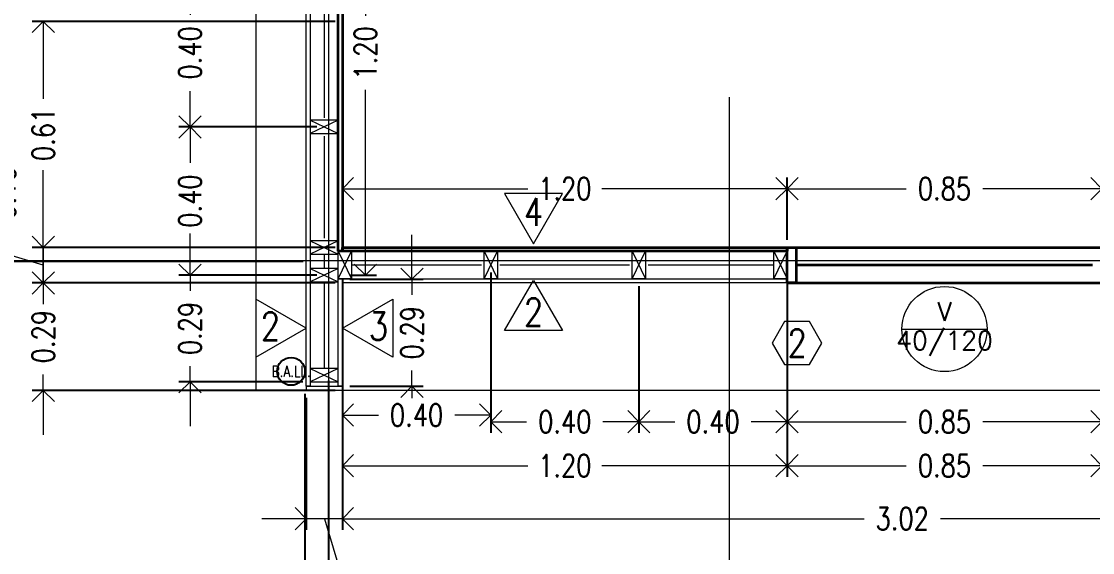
# Model space of a CAD drawing. Header units: inches. Extents: x 10.8 to 60.4, y 12.2 to 79.7.
# Drawn here: x 12.635 to 15.527, y 34.444 to 35.878 of the extents above; entities that cross this region are included whole.
import ezdxf
from ezdxf.enums import TextEntityAlignment as Align

# ---------------------------------------------------------------- set-up
doc = ezdxf.new("R2010")
doc.units = ezdxf.units.IN
doc.header["$MEASUREMENT"] = 0
doc.layers.get('DEFPOINTS').update_dxf_attribs({"color": 210})
for name, color, linetype, lineweight in [('A-ANNO-DIMS', 3, 'Continuous', 18), ('A-ANNO-SYMB', 3, 'Continuous', 18), ('A-ANNO-TEXT', 3, 'Continuous', 18), ('A-DETL-MBND', 3, 'Continuous', 18), ('A-DOOR-SYMB', 3, 'Continuous', 18), ('A-ELEV-IDEN', 3, 'Continuous', 18), ('A-ELEV-MBE1', 7, 'Continuous', 35), ('A-ELEV-MBE2', 4, 'Continuous', 25), ('A-SECT-MCUT', 7, 'Continuous', 35), ('A-WALL-PATT', 8, 'Continuous', 18), ('A-WALL-STUD', 3, 'Continuous', 18)]:
    doc.layers.add(name, color=color, linetype=linetype, lineweight=lineweight)
doc.styles.add('E-ROMANS', font='romans.shx', dxfattribs={"width": 0.8})
doc.dimstyles.new('E-0050_ARW_12', dxfattribs={"dimscale": 0.001, "dimtxt": 60, "dimasz": 60, "dimexe": 30, "dimexo": 20, "dimgap": 30, "dimtad": 0, "dimzin": 0, "dimdsep": 46, "dimtxsty": 'E-ROMANS', "dimblk": 'OPEN90', "dimcen": 30, "dimclrd": 256, "dimclre": 256, "dimclrt": 256, "dimadec": 0, "dimazin": 0, "dimtfac": 1, "dimtmove": 1, "dimatfit": 3, "dimldrblk": 'OPEN90', "dimfxl": 1, "dimtfill": 1, "dimtolj": 1, "dimtzin": 0, "dimlwd": -1, "dimarcsym": 0})

# ---------------------------------------------------------------- blocks, each defined once
blk = doc.blocks.new('_Open90')
at = {"color": 0, "linetype": 'ByBlock', "lineweight": -2}
for p, q in [((-0.5, 0.5), (0, 0)), ((0, 0), (-1, 0)), ((0, 0), (-0.5, -0.5))]:
    blk.add_line(p, q, dxfattribs=at)
blk = doc.blocks.new('*D698')
at = {"layer": 'A-ANNO-DIMS', "lineweight": -2, "transparency": 16777216}
for p, q in [((14.7019, 35.2009), (14.7019, 34.7677)), ((15.5519, 35.2109), (15.5519, 34.7677))]:
    blk.add_line(p, q, dxfattribs=at)
at = {"layer": 'A-ANNO-DIMS', "transparency": 16777216}
for p, q in [((14.7619, 34.7977), (15.0237, 34.7977)), ((15.4919, 34.7977), (15.23, 34.7977))]:
    blk.add_line(p, q, dxfattribs=at)
at = {"layer": 'DEFPOINTS', "color": 0, "transparency": 16777216}
for p in [(14.7019, 35.2209), (15.5519, 35.2309), (15.5519, 34.7977)]:
    blk.add_point(p, dxfattribs=at)
at = {"layer": 'A-ANNO-DIMS', "transparency": 16777216, "xscale": 0.06, "yscale": 0.06, "zscale": 0.06, "rotation": 180}
blk.add_blockref('_Open90', (14.7019, 34.7977), dxfattribs=at)
at = {"layer": 'A-ANNO-DIMS', "transparency": 16777216, "xscale": 0.06, "yscale": 0.06, "zscale": 0.06}
blk.add_blockref('_Open90', (15.5519, 34.7977), dxfattribs=at)
at = {"layer": 'A-ANNO-DIMS', "transparency": 16777216, "insert": (15.1269, 34.7977), "char_height": 0.06, "attachment_point": 5, "style": 'E-ROMANS', "bg_fill": 3, "box_fill_scale": 1.25, "bg_fill_color": 256, "bg_fill_true_color": 13158600, "bg_fill_transparency": 0}
blk.add_mtext('\\A1;0.85', dxfattribs=at)
blk = doc.blocks.new('*D702')
at = {"layer": 'A-ANNO-DIMS', "lineweight": -2, "transparency": 16777216}
for p, q in [((13.5019, 35.1624), (13.5019, 34.6491)), ((14.7019, 35.1624), (14.7019, 34.6491))]:
    blk.add_line(p, q, dxfattribs=at)
at = {"layer": 'A-ANNO-DIMS', "transparency": 16777216}
for p, q in [((13.5619, 34.6791), (14.0022, 34.6791)), ((14.6419, 34.6791), (14.2016, 34.6791))]:
    blk.add_line(p, q, dxfattribs=at)
at = {"layer": 'DEFPOINTS', "color": 0, "transparency": 16777216}
for p in [(13.5019, 35.1824), (14.7019, 35.1824), (14.7019, 34.6791)]:
    blk.add_point(p, dxfattribs=at)
at = {"layer": 'A-ANNO-DIMS', "transparency": 16777216, "xscale": 0.06, "yscale": 0.06, "zscale": 0.06, "rotation": 180}
blk.add_blockref('_Open90', (13.5019, 34.6791), dxfattribs=at)
at = {"layer": 'A-ANNO-DIMS', "transparency": 16777216, "xscale": 0.06, "yscale": 0.06, "zscale": 0.06}
blk.add_blockref('_Open90', (14.7019, 34.6791), dxfattribs=at)
at = {"layer": 'A-ANNO-DIMS', "transparency": 16777216, "insert": (14.1019, 34.6791), "char_height": 0.06, "attachment_point": 5, "style": 'E-ROMANS', "bg_fill": 3, "box_fill_scale": 1.25, "bg_fill_color": 256, "bg_fill_true_color": 13158600, "bg_fill_transparency": 0}
blk.add_mtext('\\A1;1.20', dxfattribs=at)
blk = doc.blocks.new('*D704')
at = {"layer": 'A-ANNO-DIMS', "lineweight": -2, "transparency": 16777216}
for p, q in [((14.7019, 35.1734), (14.7019, 34.6491)), ((15.5519, 35.1734), (15.5519, 34.6491))]:
    blk.add_line(p, q, dxfattribs=at)
at = {"layer": 'A-ANNO-DIMS', "transparency": 16777216}
for p, q in [((14.7619, 34.6791), (15.0237, 34.6791)), ((15.4919, 34.6791), (15.23, 34.6791))]:
    blk.add_line(p, q, dxfattribs=at)
at = {"layer": 'DEFPOINTS', "color": 0, "transparency": 16777216}
for p in [(14.7019, 35.1934), (15.5519, 35.1934), (15.5519, 34.6791)]:
    blk.add_point(p, dxfattribs=at)
at = {"layer": 'A-ANNO-DIMS', "transparency": 16777216, "xscale": 0.06, "yscale": 0.06, "zscale": 0.06, "rotation": 180}
blk.add_blockref('_Open90', (14.7019, 34.6791), dxfattribs=at)
at = {"layer": 'A-ANNO-DIMS', "transparency": 16777216, "xscale": 0.06, "yscale": 0.06, "zscale": 0.06}
blk.add_blockref('_Open90', (15.5519, 34.6791), dxfattribs=at)
at = {"layer": 'A-ANNO-DIMS', "transparency": 16777216, "insert": (15.1269, 34.6791), "char_height": 0.06, "attachment_point": 5, "style": 'E-ROMANS', "bg_fill": 3, "box_fill_scale": 1.25, "bg_fill_color": 256, "bg_fill_true_color": 13158600, "bg_fill_transparency": 0}
blk.add_mtext('\\A1;0.85', dxfattribs=at)
blk = doc.blocks.new('*D705')
at = {"layer": 'A-ANNO-DIMS', "lineweight": -2, "transparency": 16777216}
for p, q in [((16.5239, 35.2484), (16.5239, 34.506)), ((13.5019, 34.8734), (13.5019, 34.506))]:
    blk.add_line(p, q, dxfattribs=at)
at = {"layer": 'A-ANNO-DIMS', "transparency": 16777216}
for p, q in [((13.5619, 34.536), (14.9097, 34.536)), ((16.4639, 34.536), (15.116, 34.536))]:
    blk.add_line(p, q, dxfattribs=at)
at = {"layer": 'DEFPOINTS', "color": 0, "transparency": 16777216}
for p in [(16.5239, 35.2684), (13.5019, 34.8934), (16.5239, 34.536)]:
    blk.add_point(p, dxfattribs=at)
at = {"layer": 'A-ANNO-DIMS', "transparency": 16777216, "xscale": 0.06, "yscale": 0.06, "zscale": 0.06, "rotation": 180}
blk.add_blockref('_Open90', (13.5019, 34.536), dxfattribs=at)
at = {"layer": 'A-ANNO-DIMS', "transparency": 16777216, "xscale": 0.06, "yscale": 0.06, "zscale": 0.06}
blk.add_blockref('_Open90', (16.5239, 34.536), dxfattribs=at)
at = {"layer": 'A-ANNO-DIMS', "transparency": 16777216, "insert": (15.0129, 34.536), "char_height": 0.06, "attachment_point": 5, "style": 'E-ROMANS', "bg_fill": 3, "box_fill_scale": 1.25, "bg_fill_color": 256, "bg_fill_true_color": 13158600, "bg_fill_transparency": 0}
blk.add_mtext('\\A1;3.02', dxfattribs=at)
blk = doc.blocks.new('*D706')
at = {"layer": 'A-ANNO-DIMS', "lineweight": -2, "transparency": 16777216}
for p, q in [((13.3999, 34.8734), (13.3999, 34.0845)), ((19.7109, 34.1875), (19.7109, 34.0845))]:
    blk.add_line(p, q, dxfattribs=at)
at = {"layer": 'A-ANNO-DIMS', "transparency": 16777216}
for p, q in [((13.4599, 34.1145), (16.4602, 34.1145)), ((19.6509, 34.1145), (16.6505, 34.1145))]:
    blk.add_line(p, q, dxfattribs=at)
at = {"layer": 'DEFPOINTS', "color": 0, "transparency": 16777216}
for p in [(13.3999, 34.8934), (19.7109, 34.2075), (19.7109, 34.1145)]:
    blk.add_point(p, dxfattribs=at)
at = {"layer": 'A-ANNO-DIMS', "transparency": 16777216, "xscale": 0.06, "yscale": 0.06, "zscale": 0.06, "rotation": 180}
blk.add_blockref('_Open90', (13.3999, 34.1145), dxfattribs=at)
at = {"layer": 'A-ANNO-DIMS', "transparency": 16777216, "xscale": 0.06, "yscale": 0.06, "zscale": 0.06}
blk.add_blockref('_Open90', (19.7109, 34.1145), dxfattribs=at)
at = {"layer": 'A-ANNO-DIMS', "transparency": 16777216, "insert": (16.5554, 34.1145), "char_height": 0.06, "attachment_point": 5, "style": 'E-ROMANS', "bg_fill": 3, "box_fill_scale": 1.25, "bg_fill_color": 256, "bg_fill_true_color": 13158600, "bg_fill_transparency": 0}
blk.add_mtext('\\A1;6.31', dxfattribs=at)
blk = doc.blocks.new('*D732')
at = {"layer": 'A-ANNO-DIMS', "transparency": 16777216}
for p, q in [((13.6893, 35.2424), (13.6893, 35.3024)), ((13.6893, 35.1824), (13.6893, 35.1399)), ((13.6893, 34.8934), (13.6893, 34.9359)), ((13.6893, 34.8334), (13.6893, 34.7734))]:
    blk.add_line(p, q, dxfattribs=at)
at = {"layer": 'A-ANNO-DIMS', "lineweight": -2, "transparency": 16777216}
for p, q in [((13.5219, 35.1824), (13.7193, 35.1824)), ((13.5219, 34.8934), (13.7193, 34.8934))]:
    blk.add_line(p, q, dxfattribs=at)
at = {"layer": 'DEFPOINTS', "color": 0, "transparency": 16777216}
for p in [(13.5019, 35.1824), (13.6893, 35.1824), (13.5019, 34.8934)]:
    blk.add_point(p, dxfattribs=at)
at = {"layer": 'A-ANNO-DIMS', "transparency": 16777216, "xscale": 0.06, "yscale": 0.06, "zscale": 0.06}
for p, rotation in [((13.6893, 35.1824), 270), ((13.6893, 34.8934), 90)]:
    blk.add_blockref('_Open90', p, dxfattribs=dict(at, rotation=rotation))
at = {"layer": 'A-ANNO-DIMS', "transparency": 16777216, "insert": (13.6893, 35.0379), "char_height": 0.06, "attachment_point": 5, "rotation": 90, "style": 'E-ROMANS', "bg_fill": 3, "box_fill_scale": 1.25, "bg_fill_color": 256, "bg_fill_true_color": 13158600, "bg_fill_transparency": 0}
blk.add_mtext('\\A1;0.29', dxfattribs=at)
blk = doc.blocks.new('*D733')
at = {"layer": 'A-ANNO-DIMS', "lineweight": -2, "transparency": 16777216}
for p, q in [((13.5219, 36.3934), (13.5937, 36.3934)), ((13.5219, 35.1934), (13.5937, 35.1934))]:
    blk.add_line(p, q, dxfattribs=at)
at = {"layer": 'A-ANNO-DIMS', "transparency": 16777216}
for p, q in [((13.5637, 36.3334), (13.5637, 35.8931)), ((13.5637, 35.2534), (13.5637, 35.6937))]:
    blk.add_line(p, q, dxfattribs=at)
at = {"layer": 'DEFPOINTS', "color": 0, "transparency": 16777216}
for p in [(13.5019, 36.3934), (13.5637, 36.3934), (13.5019, 35.1934)]:
    blk.add_point(p, dxfattribs=at)
at = {"layer": 'A-ANNO-DIMS', "transparency": 16777216, "xscale": 0.06, "yscale": 0.06, "zscale": 0.06}
for p, rotation in [((13.5637, 36.3934), 90), ((13.5637, 35.1934), 270)]:
    blk.add_blockref('_Open90', p, dxfattribs=dict(at, rotation=rotation))
at = {"layer": 'A-ANNO-DIMS', "transparency": 16777216, "insert": (13.5637, 35.7934), "char_height": 0.06, "attachment_point": 5, "rotation": 90, "style": 'E-ROMANS', "bg_fill": 3, "box_fill_scale": 1.25, "bg_fill_color": 256, "bg_fill_true_color": 13158600, "bg_fill_transparency": 0}
blk.add_mtext('\\A1;1.20', dxfattribs=at)
blk = doc.blocks.new('*D739')
at = {"layer": 'A-ANNO-DIMS', "transparency": 16777216}
for p, q in [((13.0902, 35.2534), (13.0902, 35.3134)), ((13.0902, 35.1934), (13.0902, 35.1514)), ((13.0902, 34.9054), (13.0902, 34.9474)), ((13.0902, 34.8454), (13.0902, 34.7854))]:
    blk.add_line(p, q, dxfattribs=at)
at = {"layer": 'A-ANNO-DIMS', "lineweight": -2, "transparency": 16777216}
for p, q in [((13.4324, 35.1934), (13.0602, 35.1934)), ((13.3949, 34.9054), (13.0602, 34.9054))]:
    blk.add_line(p, q, dxfattribs=at)
at = {"layer": 'DEFPOINTS', "color": 0, "transparency": 16777216}
for p in [(13.0902, 35.1934), (13.4524, 35.1934), (13.4149, 34.9054)]:
    blk.add_point(p, dxfattribs=at)
at = {"layer": 'A-ANNO-DIMS', "transparency": 16777216, "xscale": 0.06, "yscale": 0.06, "zscale": 0.06}
for p, rotation in [((13.0902, 35.1934), 270), ((13.0902, 34.9054), 90)]:
    blk.add_blockref('_Open90', p, dxfattribs=dict(at, rotation=rotation))
at = {"layer": 'A-ANNO-DIMS', "transparency": 16777216, "insert": (13.0902, 35.0494), "char_height": 0.06, "attachment_point": 5, "rotation": 90, "style": 'E-ROMANS', "bg_fill": 3, "box_fill_scale": 1.25, "bg_fill_color": 256, "bg_fill_true_color": 13158600, "bg_fill_transparency": 0}
blk.add_mtext('\\A1;0.29', dxfattribs=at)
blk = doc.blocks.new('*D740')
at = {"layer": 'A-ANNO-DIMS', "lineweight": -2, "transparency": 16777216}
for p, q in [((13.4324, 35.5934), (13.0602, 35.5934)), ((13.4324, 35.1934), (13.0602, 35.1934))]:
    blk.add_line(p, q, dxfattribs=at)
at = {"layer": 'A-ANNO-DIMS', "transparency": 16777216}
for p, q in [((13.0902, 35.5334), (13.0902, 35.4965)), ((13.0902, 35.2534), (13.0902, 35.2903))]:
    blk.add_line(p, q, dxfattribs=at)
at = {"layer": 'DEFPOINTS', "color": 0, "transparency": 16777216}
for p in [(13.0902, 35.5934), (13.4524, 35.5934), (13.4524, 35.1934)]:
    blk.add_point(p, dxfattribs=at)
at = {"layer": 'A-ANNO-DIMS', "transparency": 16777216, "xscale": 0.06, "yscale": 0.06, "zscale": 0.06}
for p, rotation in [((13.0902, 35.5934), 90), ((13.0902, 35.1934), 270)]:
    blk.add_blockref('_Open90', p, dxfattribs=dict(at, rotation=rotation))
at = {"layer": 'A-ANNO-DIMS', "transparency": 16777216, "insert": (13.0902, 35.3934), "char_height": 0.06, "attachment_point": 5, "rotation": 90, "style": 'E-ROMANS', "bg_fill": 3, "box_fill_scale": 1.25, "bg_fill_color": 256, "bg_fill_true_color": 13158600, "bg_fill_transparency": 0}
blk.add_mtext('\\A1;0.40', dxfattribs=at)
blk = doc.blocks.new('*D741')
at = {"layer": 'A-ANNO-DIMS', "lineweight": -2, "transparency": 16777216}
for p, q in [((13.4324, 35.9934), (13.0602, 35.9934)), ((13.4324, 35.5934), (13.0602, 35.5934))]:
    blk.add_line(p, q, dxfattribs=at)
at = {"layer": 'A-ANNO-DIMS', "transparency": 16777216}
for p, q in [((13.0902, 35.9334), (13.0902, 35.8966)), ((13.0902, 35.6534), (13.0902, 35.6903))]:
    blk.add_line(p, q, dxfattribs=at)
at = {"layer": 'DEFPOINTS', "color": 0, "transparency": 16777216}
for p in [(13.0902, 35.9934), (13.4524, 35.9934), (13.4524, 35.5934)]:
    blk.add_point(p, dxfattribs=at)
at = {"layer": 'A-ANNO-DIMS', "transparency": 16777216, "xscale": 0.06, "yscale": 0.06, "zscale": 0.06}
for p, rotation in [((13.0902, 35.9934), 90), ((13.0902, 35.5934), 270)]:
    blk.add_blockref('_Open90', p, dxfattribs=dict(at, rotation=rotation))
at = {"layer": 'A-ANNO-DIMS', "transparency": 16777216, "insert": (13.0902, 35.7934), "char_height": 0.06, "attachment_point": 5, "rotation": 90, "style": 'E-ROMANS', "bg_fill": 3, "box_fill_scale": 1.25, "bg_fill_color": 256, "bg_fill_true_color": 13158600, "bg_fill_transparency": 0}
blk.add_mtext('\\A1;0.40', dxfattribs=at)
blk = doc.blocks.new('*D767')
at = {"layer": 'A-ANNO-DIMS', "lineweight": -2, "transparency": 16777216}
for p, q in [((13.5019, 35.2884), (13.5019, 35.4569)), ((14.7019, 35.2884), (14.7019, 35.4569))]:
    blk.add_line(p, q, dxfattribs=at)
at = {"layer": 'A-ANNO-DIMS', "transparency": 16777216}
for p, q in [((13.5619, 35.4269), (14.0021, 35.4269)), ((14.6419, 35.4269), (14.2016, 35.4269))]:
    blk.add_line(p, q, dxfattribs=at)
at = {"layer": 'DEFPOINTS', "color": 0, "transparency": 16777216}
for p in [(13.5019, 35.4269), (13.5019, 35.2684), (14.7019, 35.2684)]:
    blk.add_point(p, dxfattribs=at)
at = {"layer": 'A-ANNO-DIMS', "transparency": 16777216, "xscale": 0.06, "yscale": 0.06, "zscale": 0.06, "rotation": 180}
blk.add_blockref('_Open90', (13.5019, 35.4269), dxfattribs=at)
at = {"layer": 'A-ANNO-DIMS', "transparency": 16777216, "xscale": 0.06, "yscale": 0.06, "zscale": 0.06}
blk.add_blockref('_Open90', (14.7019, 35.4269), dxfattribs=at)
at = {"layer": 'A-ANNO-DIMS', "transparency": 16777216, "insert": (14.1019, 35.4269), "char_height": 0.06, "attachment_point": 5, "style": 'E-ROMANS', "bg_fill": 3, "box_fill_scale": 1.25, "bg_fill_color": 256, "bg_fill_true_color": 13158600, "bg_fill_transparency": 0}
blk.add_mtext('\\A1;1.20', dxfattribs=at)
blk = doc.blocks.new('*D781')
at = {"layer": 'A-ANNO-DIMS', "lineweight": -2, "transparency": 16777216}
for p, q in [((14.7019, 35.2884), (14.7019, 35.4569)), ((15.5519, 35.2884), (15.5519, 35.4569))]:
    blk.add_line(p, q, dxfattribs=at)
at = {"layer": 'A-ANNO-DIMS', "transparency": 16777216}
for p, q in [((14.7619, 35.4269), (15.0237, 35.4269)), ((15.4919, 35.4269), (15.23, 35.4269))]:
    blk.add_line(p, q, dxfattribs=at)
at = {"layer": 'DEFPOINTS', "color": 0, "transparency": 16777216}
for p in [(15.5519, 35.4269), (14.7019, 35.2684), (15.5519, 35.2684)]:
    blk.add_point(p, dxfattribs=at)
at = {"layer": 'A-ANNO-DIMS', "transparency": 16777216, "xscale": 0.06, "yscale": 0.06, "zscale": 0.06, "rotation": 180}
blk.add_blockref('_Open90', (14.7019, 35.4269), dxfattribs=at)
at = {"layer": 'A-ANNO-DIMS', "transparency": 16777216, "xscale": 0.06, "yscale": 0.06, "zscale": 0.06}
blk.add_blockref('_Open90', (15.5519, 35.4269), dxfattribs=at)
at = {"layer": 'A-ANNO-DIMS', "transparency": 16777216, "insert": (15.1269, 35.4269), "char_height": 0.06, "attachment_point": 5, "style": 'E-ROMANS', "bg_fill": 3, "box_fill_scale": 1.25, "bg_fill_color": 256, "bg_fill_true_color": 13158600, "bg_fill_transparency": 0}
blk.add_mtext('\\A1;0.85', dxfattribs=at)
blk = doc.blocks.new('*D782')
at = {"layer": 'A-ANNO-DIMS', "lineweight": -2, "transparency": 16777216}
for p, q in [((13.4819, 35.8784), (12.6641, 35.8784)), ((13.4819, 35.2684), (12.6641, 35.2684))]:
    blk.add_line(p, q, dxfattribs=at)
at = {"layer": 'A-ANNO-DIMS', "transparency": 16777216}
for p, q in [((12.6941, 35.8184), (12.6941, 35.6697)), ((12.6941, 35.3284), (12.6941, 35.4771))]:
    blk.add_line(p, q, dxfattribs=at)
at = {"layer": 'DEFPOINTS', "color": 0, "transparency": 16777216}
for p in [(12.6941, 35.8784), (13.5019, 35.8784), (13.5019, 35.2684)]:
    blk.add_point(p, dxfattribs=at)
at = {"layer": 'A-ANNO-DIMS', "transparency": 16777216, "xscale": 0.06, "yscale": 0.06, "zscale": 0.06}
for p, rotation in [((12.6941, 35.8784), 90), ((12.6941, 35.2684), 270)]:
    blk.add_blockref('_Open90', p, dxfattribs=dict(at, rotation=rotation))
at = {"layer": 'A-ANNO-DIMS', "transparency": 16777216, "insert": (12.6941, 35.5734), "char_height": 0.06, "attachment_point": 5, "rotation": 90, "style": 'E-ROMANS', "bg_fill": 3, "box_fill_scale": 1.25, "bg_fill_color": 256, "bg_fill_true_color": 13158600, "bg_fill_transparency": 0}
blk.add_mtext('\\A1;0.61', dxfattribs=at)
blk = doc.blocks.new('*D794')
at = {"layer": 'A-ANNO-DIMS', "transparency": 16777216}
for p, q in [((12.6941, 35.3284), (12.6941, 35.3884)), ((12.5891, 35.2519), (12.5891, 35.3119)), ((12.6941, 35.2204), (12.5891, 35.2519)), ((12.6941, 35.2684), (12.6941, 35.1724)), ((12.6941, 35.2684), (12.6941, 35.1724)), ((12.6941, 35.1124), (12.6941, 35.0524))]:
    blk.add_line(p, q, dxfattribs=at)
at = {"layer": 'A-ANNO-DIMS', "lineweight": -2, "transparency": 16777216}
for p, q in [((13.4819, 35.2684), (12.6641, 35.2684)), ((13.4819, 35.1724), (12.6641, 35.1724))]:
    blk.add_line(p, q, dxfattribs=at)
at = {"layer": 'DEFPOINTS', "color": 0, "transparency": 16777216}
for p in [(13.5019, 35.2684), (12.6941, 35.1724), (13.5019, 35.1724)]:
    blk.add_point(p, dxfattribs=at)
at = {"layer": 'A-ANNO-DIMS', "transparency": 16777216, "xscale": 0.06, "yscale": 0.06, "zscale": 0.06}
for p, rotation in [((12.6941, 35.2684), 270), ((12.6941, 35.1724), 90)]:
    blk.add_blockref('_Open90', p, dxfattribs=dict(at, rotation=rotation))
at = {"layer": 'A-ANNO-DIMS', "transparency": 16777216, "insert": (12.5891, 35.4151), "char_height": 0.06, "attachment_point": 5, "rotation": 90, "style": 'E-ROMANS', "bg_fill": 3, "box_fill_scale": 1.25, "bg_fill_color": 256, "bg_fill_true_color": 13158600, "bg_fill_transparency": 0}
blk.add_mtext('\\A1;0.10', dxfattribs=at)
blk = doc.blocks.new('*D795')
at = {"layer": 'A-ANNO-DIMS', "transparency": 16777216}
for p, q in [((12.6941, 35.2324), (12.6941, 35.2924)), ((12.6941, 35.1724), (12.6941, 35.1294)), ((12.6941, 34.8824), (12.6941, 34.9254)), ((12.6941, 34.8224), (12.6941, 34.7624))]:
    blk.add_line(p, q, dxfattribs=at)
at = {"layer": 'A-ANNO-DIMS', "lineweight": -2, "transparency": 16777216}
for p, q in [((13.4819, 35.1724), (12.6641, 35.1724)), ((13.4819, 34.8824), (12.6641, 34.8824))]:
    blk.add_line(p, q, dxfattribs=at)
at = {"layer": 'DEFPOINTS', "color": 0, "transparency": 16777216}
for p in [(13.5019, 35.1724), (12.6941, 34.8824), (13.5019, 34.8824)]:
    blk.add_point(p, dxfattribs=at)
at = {"layer": 'A-ANNO-DIMS', "transparency": 16777216, "xscale": 0.06, "yscale": 0.06, "zscale": 0.06}
for p, rotation in [((12.6941, 35.1724), 270), ((12.6941, 34.8824), 90)]:
    blk.add_blockref('_Open90', p, dxfattribs=dict(at, rotation=rotation))
at = {"layer": 'A-ANNO-DIMS', "transparency": 16777216, "insert": (12.6941, 35.0274), "char_height": 0.06, "attachment_point": 5, "rotation": 90, "style": 'E-ROMANS', "bg_fill": 3, "box_fill_scale": 1.25, "bg_fill_color": 256, "bg_fill_true_color": 13158600, "bg_fill_transparency": 0}
blk.add_mtext('\\A1;0.29', dxfattribs=at)
blk = doc.blocks.new('*D796')
at = {"layer": 'A-ANNO-DIMS', "lineweight": -2, "transparency": 16777216}
for p, q in [((14.3019, 35.1634), (14.3019, 34.7677)), ((14.7019, 35.1634), (14.7019, 34.7677))]:
    blk.add_line(p, q, dxfattribs=at)
at = {"layer": 'A-ANNO-DIMS', "transparency": 16777216}
for p, q in [((14.3619, 34.7977), (14.3987, 34.7977)), ((14.6419, 34.7977), (14.605, 34.7977))]:
    blk.add_line(p, q, dxfattribs=at)
at = {"layer": 'DEFPOINTS', "color": 0, "transparency": 16777216}
for p in [(14.3019, 35.1834), (14.7019, 35.1834), (14.3019, 34.7977)]:
    blk.add_point(p, dxfattribs=at)
at = {"layer": 'A-ANNO-DIMS', "transparency": 16777216, "xscale": 0.06, "yscale": 0.06, "zscale": 0.06, "rotation": 180}
blk.add_blockref('_Open90', (14.3019, 34.7977), dxfattribs=at)
at = {"layer": 'A-ANNO-DIMS', "transparency": 16777216, "xscale": 0.06, "yscale": 0.06, "zscale": 0.06}
blk.add_blockref('_Open90', (14.7019, 34.7977), dxfattribs=at)
at = {"layer": 'A-ANNO-DIMS', "transparency": 16777216, "insert": (14.5019, 34.7977), "char_height": 0.06, "attachment_point": 5, "style": 'E-ROMANS', "bg_fill": 3, "box_fill_scale": 1.25, "bg_fill_color": 256, "bg_fill_true_color": 13158600, "bg_fill_transparency": 0}
blk.add_mtext('\\A1;0.40', dxfattribs=at)
blk = doc.blocks.new('*D797')
at = {"layer": 'A-ANNO-DIMS', "lineweight": -2, "transparency": 16777216}
for p, q in [((13.9019, 35.2009), (13.9019, 34.7677)), ((14.3019, 35.1634), (14.3019, 34.7677))]:
    blk.add_line(p, q, dxfattribs=at)
at = {"layer": 'A-ANNO-DIMS', "transparency": 16777216}
for p, q in [((13.9619, 34.7977), (13.9987, 34.7977)), ((14.2419, 34.7977), (14.205, 34.7977))]:
    blk.add_line(p, q, dxfattribs=at)
at = {"layer": 'DEFPOINTS', "color": 0, "transparency": 16777216}
for p in [(13.9019, 35.2209), (14.3019, 35.1834), (13.9019, 34.7977)]:
    blk.add_point(p, dxfattribs=at)
at = {"layer": 'A-ANNO-DIMS', "transparency": 16777216, "xscale": 0.06, "yscale": 0.06, "zscale": 0.06, "rotation": 180}
blk.add_blockref('_Open90', (13.9019, 34.7977), dxfattribs=at)
at = {"layer": 'A-ANNO-DIMS', "transparency": 16777216, "xscale": 0.06, "yscale": 0.06, "zscale": 0.06}
blk.add_blockref('_Open90', (14.3019, 34.7977), dxfattribs=at)
at = {"layer": 'A-ANNO-DIMS', "transparency": 16777216, "insert": (14.1019, 34.7977), "char_height": 0.06, "attachment_point": 5, "style": 'E-ROMANS', "bg_fill": 3, "box_fill_scale": 1.25, "bg_fill_color": 256, "bg_fill_true_color": 13158600, "bg_fill_transparency": 0}
blk.add_mtext('\\A1;0.40', dxfattribs=at)
blk = doc.blocks.new('*D798')
at = {"layer": 'A-ANNO-DIMS', "lineweight": -2, "transparency": 16777216}
for p, q in [((13.9019, 35.2009), (13.9019, 34.7857)), ((13.5019, 35.1814), (13.5019, 34.7857))]:
    blk.add_line(p, q, dxfattribs=at)
at = {"layer": 'A-ANNO-DIMS', "transparency": 16777216}
for p, q in [((13.5619, 34.8157), (13.5987, 34.8157)), ((13.8419, 34.8157), (13.805, 34.8157))]:
    blk.add_line(p, q, dxfattribs=at)
at = {"layer": 'DEFPOINTS', "color": 0, "transparency": 16777216}
for p in [(13.9019, 35.2209), (13.5019, 35.2014), (13.5019, 34.8157)]:
    blk.add_point(p, dxfattribs=at)
at = {"layer": 'A-ANNO-DIMS', "transparency": 16777216, "xscale": 0.06, "yscale": 0.06, "zscale": 0.06, "rotation": 180}
blk.add_blockref('_Open90', (13.5019, 34.8157), dxfattribs=at)
at = {"layer": 'A-ANNO-DIMS', "transparency": 16777216, "xscale": 0.06, "yscale": 0.06, "zscale": 0.06}
blk.add_blockref('_Open90', (13.9019, 34.8157), dxfattribs=at)
at = {"layer": 'A-ANNO-DIMS', "transparency": 16777216, "insert": (13.7019, 34.8157), "char_height": 0.06, "attachment_point": 5, "style": 'E-ROMANS', "bg_fill": 3, "box_fill_scale": 1.25, "bg_fill_color": 256, "bg_fill_true_color": 13158600, "bg_fill_transparency": 0}
blk.add_mtext('\\A1;0.40', dxfattribs=at)
blk = doc.blocks.new('*D875')
at = {"layer": 'A-ANNO-DIMS', "lineweight": -2, "transparency": 16777216}
for p, q in [((16.5614, 35.1974), (16.5614, 34.2946)), ((13.4644, 34.9094), (13.4644, 34.2946))]:
    blk.add_line(p, q, dxfattribs=at)
at = {"layer": 'A-ANNO-DIMS', "transparency": 16777216}
for p, q in [((13.5244, 34.3246), (14.9097, 34.3246)), ((16.5014, 34.3246), (15.116, 34.3246))]:
    blk.add_line(p, q, dxfattribs=at)
at = {"layer": 'DEFPOINTS', "color": 0, "transparency": 16777216}
for p in [(16.5614, 35.2174), (13.4644, 34.9294), (16.5614, 34.3246)]:
    blk.add_point(p, dxfattribs=at)
at = {"layer": 'A-ANNO-DIMS', "transparency": 16777216, "xscale": 0.06, "yscale": 0.06, "zscale": 0.06, "rotation": 180}
blk.add_blockref('_Open90', (13.4644, 34.3246), dxfattribs=at)
at = {"layer": 'A-ANNO-DIMS', "transparency": 16777216, "xscale": 0.06, "yscale": 0.06, "zscale": 0.06}
blk.add_blockref('_Open90', (16.5614, 34.3246), dxfattribs=at)
at = {"layer": 'A-ANNO-DIMS', "transparency": 16777216, "insert": (15.0129, 34.3246), "char_height": 0.06, "attachment_point": 5, "style": 'E-ROMANS', "bg_fill": 3, "box_fill_scale": 1.25, "bg_fill_color": 256, "bg_fill_true_color": 13158600, "bg_fill_transparency": 0}
blk.add_mtext('\\A1;3.10', dxfattribs=at)
blk = doc.blocks.new('*D1049')
at = {"layer": 'A-ANNO-DIMS', "lineweight": -2, "transparency": 16777216}
for p, q in [((13.404, 34.8624), (13.404, 34.506)), ((13.5019, 34.8624), (13.5019, 34.506))]:
    blk.add_line(p, q, dxfattribs=at)
at = {"layer": 'A-ANNO-DIMS', "transparency": 16777216}
for p, q in [((13.344, 34.536), (13.284, 34.536)), ((13.5019, 34.536), (13.404, 34.536)), ((13.5019, 34.536), (13.404, 34.536)), ((13.4529, 34.536), (13.5024, 34.371)), ((13.5619, 34.536), (13.6219, 34.536)), ((13.5024, 34.371), (13.5624, 34.371))]:
    blk.add_line(p, q, dxfattribs=at)
at = {"layer": 'DEFPOINTS', "color": 0, "transparency": 16777216}
for p in [(13.404, 34.8824), (13.5019, 34.8824), (13.404, 34.536)]:
    blk.add_point(p, dxfattribs=at)
at = {"layer": 'A-ANNO-DIMS', "transparency": 16777216, "xscale": 0.06, "yscale": 0.06, "zscale": 0.06}
blk.add_blockref('_Open90', (13.404, 34.536), dxfattribs=at)
at = {"layer": 'A-ANNO-DIMS', "transparency": 16777216, "xscale": 0.06, "yscale": 0.06, "zscale": 0.06, "rotation": 180}
blk.add_blockref('_Open90', (13.5019, 34.536), dxfattribs=at)
at = {"layer": 'A-ANNO-DIMS', "transparency": 16777216, "insert": (13.6656, 34.371), "char_height": 0.06, "attachment_point": 5, "style": 'E-ROMANS', "bg_fill": 3, "box_fill_scale": 1.25, "bg_fill_color": 256, "bg_fill_true_color": 13158600, "bg_fill_transparency": 0}
blk.add_mtext('\\A1;0.10', dxfattribs=at)
blk = doc.blocks.new('*D1063')
at = {"layer": 'A-ANNO-DIMS', "lineweight": -2, "transparency": 16777216}
for p, q in [((13.4069, 39.1329), (11.783, 39.1329)), ((13.3959, 35.2299), (11.783, 35.2299))]:
    blk.add_line(p, q, dxfattribs=at)
at = {"layer": 'A-ANNO-DIMS', "transparency": 16777216}
for p, q in [((11.813, 39.0729), (11.813, 37.2846)), ((11.813, 35.2899), (11.813, 37.0783))]:
    blk.add_line(p, q, dxfattribs=at)
at = {"layer": 'DEFPOINTS', "color": 0, "transparency": 16777216}
for p in [(11.813, 39.1329), (13.4269, 39.1329), (13.4159, 35.2299)]:
    blk.add_point(p, dxfattribs=at)
at = {"layer": 'A-ANNO-DIMS', "transparency": 16777216, "xscale": 0.06, "yscale": 0.06, "zscale": 0.06}
for p, rotation in [((11.813, 39.1329), 90), ((11.813, 35.2299), 270)]:
    blk.add_blockref('_Open90', p, dxfattribs=dict(at, rotation=rotation))
at = {"layer": 'A-ANNO-DIMS', "transparency": 16777216, "insert": (11.813, 37.1814), "char_height": 0.06, "attachment_point": 5, "rotation": 90, "style": 'E-ROMANS', "bg_fill": 3, "box_fill_scale": 1.25, "bg_fill_color": 256, "bg_fill_true_color": 13158600, "bg_fill_transparency": 0}
blk.add_mtext('\\A1;3.90', dxfattribs=at)
blk = doc.blocks.new('*D884')
at = {"layer": 'A-ANNO-DIMS', "lineweight": -2, "transparency": 16777216}
for p, q in [((13.3959, 42.1319), (11.6296, 42.1319)), ((13.3959, 35.2299), (11.6296, 35.2299))]:
    blk.add_line(p, q, dxfattribs=at)
at = {"layer": 'A-ANNO-DIMS', "transparency": 16777216}
for p, q in [((11.6596, 42.0719), (11.6596, 38.7829)), ((11.6596, 35.2899), (11.6596, 38.5789))]:
    blk.add_line(p, q, dxfattribs=at)
at = {"layer": 'DEFPOINTS', "color": 0, "transparency": 16777216}
for p in [(13.4159, 42.1319), (11.6596, 35.2299), (13.4159, 35.2299)]:
    blk.add_point(p, dxfattribs=at)
at = {"layer": 'A-ANNO-DIMS', "transparency": 16777216, "xscale": 0.06, "yscale": 0.06, "zscale": 0.06}
for p, rotation in [((11.6596, 42.1319), 90), ((11.6596, 35.2299), 270)]:
    blk.add_blockref('_Open90', p, dxfattribs=dict(at, rotation=rotation))
at = {"layer": 'A-ANNO-DIMS', "transparency": 16777216, "insert": (11.6596, 38.6809), "char_height": 0.06, "attachment_point": 5, "rotation": 90, "style": 'E-ROMANS', "bg_fill": 3, "box_fill_scale": 1.25, "bg_fill_color": 256, "bg_fill_true_color": 13158600, "bg_fill_transparency": 0}
blk.add_mtext('\\A1;6.90', dxfattribs=at)

msp = doc.modelspace()

# ---------------------------------------------------------------- linework, layer by layer
at = {"layer": 'A-ANNO-SYMB'}
msp.add_line((34.2889, 35.2319), (11.4546, 35.2319), dxfattribs=at)
at = {"layer": 'A-DETL-MBND'}
msp.add_line((13.404, 34.8934), (13.404, 34.8824), dxfattribs=at)
for points in [[(13.4149, 42.3934), (13.415, 34.8934), (13.404, 34.8934), (13.404, 42.3934)], [(13.4899, 34.8934), (13.4899, 35.1834), (13.5019, 35.1834), (13.5019, 34.8934)], [(14.7019, 35.1834), (14.7019, 35.1724), (13.5019, 35.1724), (13.5019, 35.1834)]]:
    msp.add_lwpolyline(points, close=True, dxfattribs=at)
msp.add_lwpolyline([(13.404, 34.8934), (13.5019, 34.8934), (13.5019, 34.8824), (13.404, 34.8824)], dxfattribs=at)
at = {"layer": 'A-ELEV-IDEN'}
msp.add_line((19.5969, 34.8824), (13.5019, 34.8824), dxfattribs=at)
at = {"layer": 'A-ELEV-MBE1'}
for p, q in [((14.7019, 35.2684), (15.5519, 35.2684)), ((14.7019, 35.1724), (15.5519, 35.1724))]:
    msp.add_line(p, q, dxfattribs=at)
at = {"layer": 'A-ELEV-MBE1', "linetype": 'Continuous'}
msp.add_line((14.7269, 35.2209), (15.5264, 35.2209), dxfattribs=at)
at = {"layer": 'A-ELEV-MBE1'}
msp.add_lwpolyline([(14.7019, 35.2684), (14.7269, 35.2684), (14.7269, 35.1724), (14.7019, 35.1724)], close=True, dxfattribs=at)
at = {"layer": 'A-SECT-MCUT'}
for points in [[(13.4899, 35.2584), (13.4899, 36.3934), (13.5019, 36.3934), (13.5019, 35.2584)], [(13.5019, 35.2684), (14.7019, 35.2684), (14.7019, 35.2584), (13.5019, 35.2584)]]:
    msp.add_lwpolyline(points, close=True, dxfattribs=at)

# ---------------------------------------------------------------- next in the draw order: dimensions: what is measured, and where the dimension line sits
at = {"layer": 'A-ANNO-DIMS'}
dim = msp.add_linear_dim(base=(15.5519, 34.7977), p1=(14.7019, 35.2209), p2=(15.5519, 35.2309), dimstyle='E-0050_ARW_12', dxfattribs=at)
dim.commit()
dim.dimension.update_dxf_attribs({"geometry": '*D698', "text_midpoint": (15.1269, 34.7977)})

# ---------------------------------------------------------------- next in the draw order: dimensions: what is measured, and where the dimension line sits
dim = msp.add_linear_dim(base=(14.7019, 34.6791), p1=(13.5019, 35.1824), p2=(14.7019, 35.1824), dimstyle='E-0050_ARW_12', dxfattribs=at)
dim.commit()
dim.dimension.update_dxf_attribs({"geometry": '*D702', "text_midpoint": (14.1019, 34.6791)})

# ---------------------------------------------------------------- next in the draw order: dimensions: what is measured, and where the dimension line sits
dim = msp.add_linear_dim(base=(15.5519, 34.6791), p1=(14.7019, 35.1934), p2=(15.5519, 35.1934), dimstyle='E-0050_ARW_12', dxfattribs=at)
dim.commit()
dim.dimension.update_dxf_attribs({"geometry": '*D704', "text_midpoint": (15.1269, 34.6791)})

# ---------------------------------------------------------------- next in the draw order: dimensions: what is measured, and where the dimension line sits
dim = msp.add_linear_dim(base=(16.5239, 34.536), p1=(13.5019, 34.8934), p2=(16.5239, 35.2684), dimstyle='E-0050_ARW_12', dxfattribs=at)
dim.commit()
dim.dimension.update_dxf_attribs({"geometry": '*D705', "text_midpoint": (15.0129, 34.536)})

# ---------------------------------------------------------------- next in the draw order: dimensions: what is measured, and where the dimension line sits
dim = msp.add_linear_dim(base=(19.7109, 34.1145), p1=(13.3999, 34.8934), p2=(19.7109, 34.2075), dimstyle='E-0050_ARW_12', dxfattribs=at)
dim.commit()
dim.dimension.update_dxf_attribs({"geometry": '*D706', "text_midpoint": (16.5554, 34.1145)})

# ---------------------------------------------------------------- next in the draw order: dimensions: what is measured, and where the dimension line sits
for base, p1, p2, picture, middle in [((13.0902, 35.1934), (13.4149, 34.9054), (13.4524, 35.1934), '*D739', (13.0902, 35.0494)), ((13.6893, 35.1824), (13.5019, 34.8934), (13.5019, 35.1824), '*D732', (13.6893, 35.0379))]:
    dim = msp.add_linear_dim(base=base, p1=p1, p2=p2, angle=90, dimstyle='E-0050_ARW_12', dxfattribs=at)
    dim.commit()
    dim.dimension.update_dxf_attribs({"geometry": picture, "text_midpoint": middle})
dim = msp.add_linear_dim(base=(14.3019, 34.7977), p1=(14.7019, 35.1834), p2=(14.3019, 35.1834), dimstyle='E-0050_ARW_12', dxfattribs=at)
dim.commit()
dim.dimension.update_dxf_attribs({"geometry": '*D796', "text_midpoint": (14.5019, 34.7977)})

# ---------------------------------------------------------------- next in the draw order: dimensions: what is measured, and where the dimension line sits
for base, p1, p2, picture, middle in [((13.5637, 36.3934), (13.5019, 35.1934), (13.5019, 36.3934), '*D733', (13.5637, 35.7934)), ((13.0902, 35.5934), (13.4524, 35.1934), (13.4524, 35.5934), '*D740', (13.0902, 35.3934))]:
    dim = msp.add_linear_dim(base=base, p1=p1, p2=p2, angle=90, dimstyle='E-0050_ARW_12', dxfattribs=at)
    dim.commit()
    dim.dimension.update_dxf_attribs({"geometry": picture, "text_midpoint": middle})
dim = msp.add_linear_dim(base=(13.9019, 34.7977), p1=(14.3019, 35.1834), p2=(13.9019, 35.2209), dimstyle='E-0050_ARW_12', dxfattribs=at)
dim.commit()
dim.dimension.update_dxf_attribs({"geometry": '*D797', "text_midpoint": (14.1019, 34.7977)})

# ---------------------------------------------------------------- next in the draw order: dimensions: what is measured, and where the dimension line sits
dim = msp.add_linear_dim(base=(13.0902, 35.9934), p1=(13.4524, 35.5934), p2=(13.4524, 35.9934), angle=90, dimstyle='E-0050_ARW_12', dxfattribs=at)
dim.commit()
dim.dimension.update_dxf_attribs({"geometry": '*D741', "text_midpoint": (13.0902, 35.7934)})
dim = msp.add_linear_dim(base=(13.5019, 35.4269), p1=(14.7019, 35.2684), p2=(13.5019, 35.2684), dimstyle='E-0050_ARW_12', dxfattribs=at)
dim.commit()
dim.dimension.update_dxf_attribs({"geometry": '*D767', "text_midpoint": (14.1019, 35.4269)})

# ---------------------------------------------------------------- next in the draw order: linework, layer by layer
at = {"layer": 'A-ANNO-TEXT'}
msp.add_lwpolyline([(14.0173, 35.2784), (14.0957, 35.4143), (13.9388, 35.4143)], close=True, dxfattribs=at)

# ---------------------------------------------------------------- next in the draw order: texts
at = {"layer": 'A-ANNO-TEXT', "insert": (14.0173, 35.3642), "char_height": 0.075, "attachment_point": 5, "rotation": 0.0005, "style": 'E-ROMANS'}
msp.add_mtext('\\pi-0.45,l0.45,t0.45;4', dxfattribs=at)

# ---------------------------------------------------------------- next in the draw order: dimensions: what is measured, and where the dimension line sits
at = {"layer": 'A-ANNO-DIMS'}
dim = msp.add_linear_dim(base=(12.6941, 35.8784), p1=(13.5019, 35.2684), p2=(13.5019, 35.8784), angle=90, dimstyle='E-0050_ARW_12', dxfattribs=at)
dim.commit()
dim.dimension.update_dxf_attribs({"geometry": '*D782', "text_midpoint": (12.6941, 35.5734)})
dim = msp.add_linear_dim(base=(15.5519, 35.4269), p1=(14.7019, 35.2684), p2=(15.5519, 35.2684), dimstyle='E-0050_ARW_12', dxfattribs=at)
dim.commit()
dim.dimension.update_dxf_attribs({"geometry": '*D781', "text_midpoint": (15.1269, 35.4269)})

# ---------------------------------------------------------------- next in the draw order: linework, layer by layer
at = {"layer": 'A-WALL-PATT', "ltscale": 0.1}
msp.add_line((13.4524, 35.9684), (13.4524, 35.6184), dxfattribs=at)

# ---------------------------------------------------------------- next in the draw order: dimensions: what is measured, and where the dimension line sits
at = {"layer": 'A-ANNO-DIMS'}
dim = msp.add_linear_dim(base=(12.6941, 35.1724), p1=(13.5019, 35.2684), p2=(13.5019, 35.1724), angle=90, dimstyle='E-0050_ARW_12', dxfattribs=at)
dim.commit()
dim.dimension.update_dxf_attribs({"geometry": '*D794', "text_midpoint": (12.5891, 35.3419)})

# ---------------------------------------------------------------- next in the draw order: dimensions: what is measured, and where the dimension line sits
dim = msp.add_linear_dim(base=(12.6941, 34.8824), p1=(13.5019, 35.1724), p2=(13.5019, 34.8824), angle=90, dimstyle='E-0050_ARW_12', dxfattribs=at)
dim.commit()
dim.dimension.update_dxf_attribs({"geometry": '*D795', "text_midpoint": (12.6941, 35.0274)})

# ---------------------------------------------------------------- next in the draw order: linework, layer by layer
at = {"layer": 'A-ANNO-SYMB'}
msp.add_line((13.4644, 44.6809), (13.4644, 33.5262), dxfattribs=at)
at = {"layer": 'A-ANNO-TEXT'}
msp.add_lwpolyline([(13.404, 35.0501), (13.2681, 35.1285), (13.2681, 34.9716)], close=True, dxfattribs=at)
at = {"layer": 'A-ELEV-IDEN'}
msp.add_lwpolyline([(13.404, 42.4044), (13.2679, 42.4044), (13.2679, 34.8824), (13.404, 34.8824)], dxfattribs=at)
at = {"layer": 'A-ELEV-MBE2', "ltscale": 0.05}
msp.add_circle((13.3631, 34.9336), 0.0375, dxfattribs=at)
at = {"layer": 'A-WALL-PATT', "ltscale": 0.1}
msp.add_line((13.4524, 35.5684), (13.4524, 35.2934), dxfattribs=at)

# ---------------------------------------------------------------- next in the draw order: texts
at = {"layer": 'A-ANNO-TEXT', "insert": (13.3071, 35.0557), "char_height": 0.075, "attachment_point": 5, "rotation": 0.0005, "style": 'E-ROMANS'}
msp.add_mtext('\\pi-0.45,l0.45,t0.45;2', dxfattribs=at)
at = {"layer": 'A-ANNO-TEXT', "insert": (13.3631, 34.9336), "char_height": 0.03, "attachment_point": 5, "style": 'E-ROMANS'}
msp.add_mtext('\\pi-0.09,l0.09,t0.09;B.A.LL.', dxfattribs=at)

# ---------------------------------------------------------------- next in the draw order: dimensions: what is measured, and where the dimension line sits
at = {"layer": 'A-ANNO-DIMS'}
dim = msp.add_linear_dim(base=(13.5019, 34.8157), p1=(13.9019, 35.2209), p2=(13.5019, 35.2014), dimstyle='E-0050_ARW_12', dxfattribs=at)
dim.commit()
dim.dimension.update_dxf_attribs({"geometry": '*D798', "text_midpoint": (13.7019, 34.8157)})

# ---------------------------------------------------------------- next in the draw order: dimensions: what is measured, and where the dimension line sits
dim = msp.add_linear_dim(base=(11.813, 39.1329), p1=(13.4159, 35.2299), p2=(13.4269, 39.1329), angle=90, dimstyle='E-0050_ARW_12', dxfattribs=at)
dim.commit()
dim.dimension.update_dxf_attribs({"geometry": '*D1063', "text_midpoint": (11.813, 37.1814)})
dim = msp.add_linear_dim(base=(16.5614, 34.3246), p1=(13.4644, 34.9294), p2=(16.5614, 35.2174), dimstyle='E-0050_ARW_12', dxfattribs=at)
dim.commit()
dim.dimension.update_dxf_attribs({"geometry": '*D875', "text_midpoint": (15.0129, 34.3246)})

# ---------------------------------------------------------------- next in the draw order: linework, layer by layer
at = {"layer": 'A-ANNO-SYMB'}
msp.add_line((14.5453, 35.6738), (14.5453, 33.9855), dxfattribs=at)
at = {"layer": 'A-ANNO-TEXT'}
for points in [[(14.0173, 35.1794), (14.0957, 35.0436), (13.9388, 35.0436)], [(13.5019, 35.0501), (13.6377, 35.1285), (13.6377, 34.9716)], [(14.7626, 34.9519), (14.7962, 35.0102), (14.7626, 35.0686), (14.6952, 35.0686), (14.6616, 35.0102), (14.6952, 34.9519)]]:
    msp.add_lwpolyline(points, close=True, dxfattribs=at)
at = {"layer": 'A-DOOR-SYMB'}
msp.add_lwpolyline([(15.0119, 35.0479), (15.2419, 35.0479)], dxfattribs=at)
msp.add_circle((15.1269, 35.0479), 0.115, dxfattribs=at)
at = {"layer": 'A-WALL-PATT', "ltscale": 0.1}
for p, q in [((13.4524, 35.2504), (13.4524, 35.2114)), ((13.5259, 35.2209), (13.8769, 35.2209)), ((13.9269, 35.2209), (14.2769, 35.2209)), ((14.3269, 35.2209), (14.6659, 35.2209)), ((13.4524, 35.1754), (13.4524, 34.9414))]:
    msp.add_line(p, q, dxfattribs=at)
at = {"layer": 'A-WALL-STUD'}
for p, q in [((13.4899, 35.1834), (13.5259, 35.2584)), ((13.4899, 35.2584), (13.5259, 35.1834)), ((13.8839, 35.1834), (13.9199, 35.2584)), ((13.8839, 35.2584), (13.9199, 35.1834)), ((14.2839, 35.1834), (14.3199, 35.2584)), ((14.2839, 35.2584), (14.3199, 35.1834)), ((14.6659, 35.1834), (14.7019, 35.2584)), ((14.6659, 35.2584), (14.7019, 35.1834)), ((13.4899, 35.2114), (13.4149, 35.1754)), ((13.4149, 35.2114), (13.4899, 35.1754)), ((13.4899, 34.9414), (13.4149, 34.9054)), ((13.4149, 34.9414), (13.4899, 34.9054))]:
    msp.add_line(p, q, dxfattribs=at)
for points in [[(13.4899, 35.1834), (13.4899, 35.2584), (13.5259, 35.2584), (13.5259, 35.1834)], [(13.8839, 35.1834), (13.8839, 35.2584), (13.9199, 35.2584), (13.9199, 35.1834)], [(14.2839, 35.1834), (14.2839, 35.2584), (14.3199, 35.2584), (14.3199, 35.1834)], [(14.6659, 35.1834), (14.6659, 35.2584), (14.7019, 35.2584), (14.7019, 35.1834)], [(13.4899, 35.2114), (13.4149, 35.2114), (13.4149, 35.1754), (13.4899, 35.1754)], [(13.4899, 34.9414), (13.4149, 34.9414), (13.4149, 34.9054), (13.4899, 34.9054)]]:
    msp.add_lwpolyline(points, close=True, dxfattribs=at)

# ---------------------------------------------------------------- next in the draw order: texts
at = {"layer": 'A-ANNO-TEXT', "char_height": 0.075, "attachment_point": 5, "style": 'E-ROMANS'}
for s, insert, rotation in [('\\pi-0.45,l0.45,t0.45;2', (14.0173, 35.0937), 359.9995), ('\\pi-0.45,l0.45,t0.45;3', (13.5988, 35.0557), 359.9995), ('\\pi-0.45,l0.45,t0.45;2', (14.7289, 35.0102), 0.0005)]:
    msp.add_mtext(s, dxfattribs=dict(at, insert=insert, rotation=rotation))
at = {"layer": 'A-ANNO-TEXT', "style": 'E-ROMANS'}
msp.add_attdef('V', text='V', height=0.05, dxfattribs=at).set_placement((15.1269, 35.0553), align=Align.BOTTOM_CENTER)
msp.add_attdef('40/120', text='xx/xxx', height=0.05, dxfattribs=at).set_placement((15.1269, 35.0419), align=Align.TOP_CENTER)

# ---------------------------------------------------------------- next in the draw order: dimensions: what is measured, and where the dimension line sits
at = {"layer": 'A-ANNO-DIMS'}
dim = msp.add_linear_dim(base=(11.6596, 35.2299), p1=(13.4159, 42.1319), p2=(13.4159, 35.2299), angle=90, dimstyle='E-0050_ARW_12', dxfattribs=at)
dim.commit()
dim.dimension.update_dxf_attribs({"geometry": '*D884', "text_midpoint": (11.6596, 38.6809)})
dim = msp.add_linear_dim(base=(13.404, 34.536), p1=(13.5019, 34.8824), p2=(13.404, 34.8824), dimstyle='E-0050_ARW_12', dxfattribs=at)
dim.commit()
dim.dimension.update_dxf_attribs({"geometry": '*D1049', "text_midpoint": (13.5924, 34.371)})

# ---------------------------------------------------------------- next in the draw order: linework, layer by layer
at = {"layer": 'A-WALL-STUD'}
for p, q in [((13.4899, 35.6114), (13.4149, 35.5754)), ((13.4149, 35.6114), (13.4899, 35.5754)), ((13.4899, 35.2864), (13.4149, 35.2504)), ((13.4149, 35.2864), (13.4899, 35.2504))]:
    msp.add_line(p, q, dxfattribs=at)
for points in [[(13.4899, 35.6114), (13.4149, 35.6114), (13.4149, 35.5754), (13.4899, 35.5754)], [(13.4899, 35.2864), (13.4149, 35.2864), (13.4149, 35.2504), (13.4899, 35.2504)]]:
    msp.add_lwpolyline(points, close=True, dxfattribs=at)

doc.saveas('drawing.dxf')
